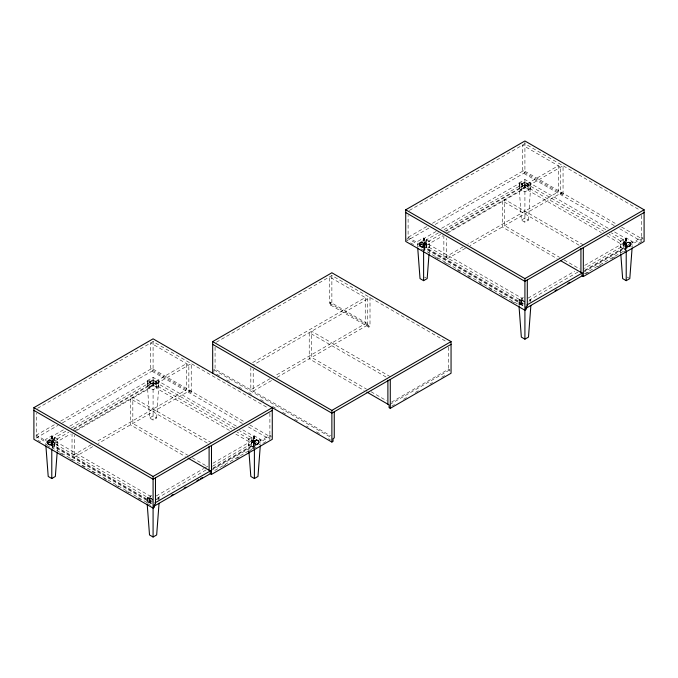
<?xml version="1.0" encoding="UTF-8"?>
<svg xmlns="http://www.w3.org/2000/svg" width="678" height="678" viewBox="0 0 678 678"><rect width="100%" height="100%" fill="white"/><g stroke="black" fill="none" stroke-linecap="round" stroke-linejoin="round"><path stroke-width="0.51" stroke-dasharray="3.39 2.54" d="M57.257 451.141L57.74 439.31L54.52 437.446L53.325 438.141L51.418 437.039L51.418 438.963L47.485 441.234L47.485 443.437L48.163 444.285M156.66 417.979L159.05 380.816L153.084 377.375L147.126 380.816L149.516 417.979L153.084 420.038L156.66 417.979L153.084 415.911L149.516 417.979M429.081 253.284L429.564 241.444L426.343 239.588L425.148 240.275L423.241 239.173L423.241 241.097L419.309 243.368L419.682 246.19M528.484 220.113L530.874 182.958L524.916 179.517L518.95 182.958L521.34 220.113L524.916 222.181L528.484 220.113L524.916 218.053L521.34 220.113M51.418 441.166L51.359 443.793L50.35 444.387M423.241 245.504L422.869 246.122M423.182 245.928L423.241 243.3M630.396 245.504L630.142 246.055M630.328 245.928L630.142 242.749M258.504 443.649L256.665 444.471M258.318 444.056L258.691 441.234L258.013 440.386M419.682 242.749L419.309 243.368L426.343 247.428A1.348 0.78 -60 0 1 425.386 249.08A1.348 0.78 -60 0 1 424.436 248.529L419.309 245.572L425.148 242.199L425.148 240.275M419.496 243.156L421.835 242.377M423.182 245.792L421.216 246.673M626.641 243.156L628.116 242.309M51.164 443.921L50.74 444.217L54.24 442.192M422.987 246.055L422.564 246.351L426.064 244.334M255.013 440.751L255.436 440.454L253.131 441.785M626.836 242.894L627.26 242.597L624.955 243.927M37.57 408.292L153.084 341.593L268.607 408.292M409.393 210.426L524.916 143.728L640.43 210.426M36.002 435.344L55.164 424.275M60.639 421.114L151.897 368.434L245.199 422.292M36.002 438.09L57.901 425.445M62.469 422.818L153.084 370.493L153.084 338.839M57.74 439.31L54.52 441.166L53.325 440.48L45.816 444.81L45.816 439.31L51.782 435.869L52.613 436.352L52.613 440.48A1.348 0.78 60 0 0 53.562 442.132A1.348 0.78 60 0 0 54.52 441.581L51.299 443.437L51.24 440.946M63.376 429.86L52.376 436.208L52.376 441.717L68.876 432.191M69.792 426.157L147.728 381.163L147.728 386.663L73.461 429.538M51.418 437.039L52.613 436.352M147.126 380.816L147.965 381.299L149.152 380.612L151.058 381.714L151.058 383.638A1.348 0.78 60 0 0 150.109 381.985A1.348 0.78 60 0 0 149.152 382.536L149.152 380.612M216.35 342.229L331.873 275.531L447.387 342.229M51.698 438.344L48.045 440.454L49.019 440.242M149.431 381.917L153.084 379.807L156.745 381.917M149.152 382.536L153.084 380.265L157.025 382.536L157.025 380.612L158.211 381.299L159.05 380.816M147.965 381.299L147.965 385.426A1.348 0.78 60 0 0 148.914 387.079A1.348 0.78 60 0 0 149.872 386.528L149.872 382.4L151.058 381.714M65.758 431.233L54.757 437.59L54.757 446.531L150.109 501.584L150.109 496.076L54.757 441.031M71.258 428.055L150.109 382.536L150.109 388.045L76.758 430.386M53.325 438.141L53.325 440.064L47.485 443.437L52.613 446.395A1.348 0.78 -60 0 0 53.562 446.946A1.348 0.78 -60 0 0 54.52 445.293L54.52 437.446M147.965 385.426L153.084 382.468L158.211 385.426A1.348 0.78 -60 0 1 157.262 387.079A1.348 0.78 -60 0 1 156.304 386.528L153.084 384.672L149.872 386.528M73.868 428.615L186.458 363.611L186.458 389.765L95.844 442.081M52.613 446.395L52.613 442.268L51.782 442.751L45.816 439.31M156.304 386.528L156.304 382.4L153.084 384.257L149.872 382.4M428.818 228.113L406.919 240.758L406.919 238.003L426.987 226.41M432.471 223.248L523.721 170.568L616.107 223.91M149.592 387.146L153.084 385.129L156.584 387.146M74.427 431.047L191.23 363.611L191.23 392.511L190.035 393.206L190.035 390.452L98.225 443.454M54.757 443.09L70.343 434.098M435.208 224.426L524.916 172.636L524.916 140.982M51.782 448.251L57.74 444.81L51.299 441.234M417.64 246.953L417.64 241.444L423.606 238.003L424.436 238.486L424.436 242.614A1.348 0.78 60 0 0 425.386 244.266A1.348 0.78 60 0 0 426.343 243.716L423.123 245.572L422.869 242.817M436.115 231.469L424.199 238.351L424.199 243.851L440.7 234.325M441.615 228.291L519.551 183.297L519.551 188.806L446.2 231.147M423.241 239.173L424.436 238.486M518.95 182.958L519.789 183.433L520.975 182.746L522.882 183.848L522.882 185.772A1.348 0.78 60 0 0 521.933 184.128A1.348 0.78 60 0 0 520.975 184.67L520.975 182.746M423.521 240.487L419.868 242.597L420.385 242.351M521.255 184.06L524.916 181.95L528.569 184.06M520.975 184.67L524.916 182.407L528.848 184.67L528.848 182.746L530.035 183.433L530.874 182.958M519.789 183.433L519.789 187.569A1.348 0.78 60 0 0 520.738 189.213A1.348 0.78 60 0 0 521.696 188.662L521.696 184.535L522.882 183.848M438.496 232.842L426.581 239.724L426.581 248.673L521.933 303.719L521.933 298.218L426.581 243.165M444.005 229.664L521.933 184.67L521.933 190.179L448.582 232.529M519.789 187.569L524.916 184.602L530.035 187.569A1.348 0.78 -60 0 1 529.086 189.213A1.348 0.78 -60 0 1 528.128 188.662L524.916 186.806L521.696 188.662M418.496 246.461L425.148 242.614L426.343 243.3L429.564 241.444M444.776 231.283L558.282 165.754L558.282 191.899L467.667 244.216M424.436 248.529L424.436 244.402L423.606 244.885L417.64 241.444M528.128 188.662L528.128 184.535L524.916 186.391L521.696 184.535M521.416 189.281L524.916 187.264L528.408 189.281M446.251 233.19L563.054 165.754L563.054 194.654L561.859 195.34L561.859 192.586L470.049 245.597M426.581 245.233L443.081 235.698M213.875 372.561L213.875 369.807L215.07 369.12L330.584 435.818M367.629 325.076L367.629 298.93L329.483 276.912L329.483 303.058L330.678 302.371L368.815 324.389L368.815 327.143L370.01 326.457L370.01 297.557L253.208 364.993M330.678 302.371L330.678 305.125L331.873 304.439L331.873 272.785M91.259 444.726L72.038 455.819L72.038 433.861M92.733 446.632L74.427 457.201L74.427 435.234M252.657 362.561L365.239 297.557L365.239 323.703L274.624 376.019M463.082 246.86L443.861 257.962L443.861 235.995M465.472 248.241L446.251 259.335L446.251 238.419M270.047 378.663L250.826 389.765L250.826 367.798M271.514 380.57L253.208 391.138L253.208 369.171M277.005 377.4L368.815 324.389M147.126 503.305L147.126 497.796L147.965 497.313L149.152 498.008L151.058 496.906L151.058 498.83L152.965 499.932M147.965 497.313L147.965 501.449A1.348 0.78 -60 0 0 148.914 502A1.348 0.78 -60 0 0 149.872 500.347L149.872 496.22L151.601 495.22M248.996 452.201L248.436 439.31L251.657 437.446L252.852 438.141L254.759 437.039L254.759 438.963L258.691 441.234L251.657 445.293A1.348 0.78 60 0 0 252.614 446.946A1.348 0.78 60 0 0 253.564 446.395L258.691 443.437L252.852 440.064L252.852 438.141M254.936 443.726L251.657 441.581A1.348 0.78 -60 0 0 252.614 442.132A1.348 0.78 -60 0 0 253.564 440.48L253.564 436.352L254.394 435.869L260.36 439.31L260.36 443.895M156.067 496.076L203.739 468.549M204.663 468.023L207.409 466.439M212.909 463.26L251.419 441.031M260.36 444.81L252.852 440.48L251.657 441.166L248.436 439.31M151.601 500.72L147.728 502.957L147.728 497.457L52.376 442.403L52.376 447.912L146.804 502.432M254.394 441.37L248.436 444.81L254.394 448.251L254.394 435.869M252.852 440.48L252.852 442.403L254.877 441.234L254.877 443.437M159.05 499.635L159.05 497.796L158.211 497.313L157.025 498.008L157.025 499.932A1.348 0.78 60 0 0 156.745 498.991M253.564 446.395L253.564 442.268L254.759 441.581M206.129 469.93L158.449 497.457L158.449 499.288M212.545 466.227L253.801 442.403L253.801 447.912L212.545 471.727M156.491 499.271L159.05 497.796M260.36 439.31L254.394 442.751L253.564 442.268M212.739 468.176L269.895 435.183L271.081 435.869L271.081 437.7M212.909 468.761L251.419 446.531L251.419 437.59L239.504 430.708M211.205 470.439L271.081 435.869M253.284 447.014L258.132 444.217L257.615 444.463M223.003 466.379L225.723 464.811M236.605 458.523L240.241 456.43M248.402 451.718L256.208 447.209M262.92 443.336L266.547 441.242M518.95 305.439L518.95 299.939L519.789 299.456L520.975 300.142L522.882 299.04L522.882 300.964L524.789 302.066M519.789 299.456L519.789 303.583A1.348 0.78 -60 0 0 520.738 304.134A1.348 0.78 -60 0 0 521.696 302.481L521.696 298.354L523.424 297.354M620.743 253.284L620.26 241.444L623.48 239.588L624.675 240.275L626.582 239.173L626.582 241.097L630.515 243.368L623.48 247.428A1.348 0.78 60 0 0 624.438 249.08A1.348 0.78 60 0 0 625.387 248.529L630.515 245.572L624.675 242.199L624.675 240.275M626.955 246.122L623.48 243.716A1.348 0.78 -60 0 0 624.438 244.266A1.348 0.78 -60 0 0 625.387 242.614L625.387 238.486L626.218 238.003L632.184 241.444L632.184 246.953M527.891 298.218L574.647 271.217M584.733 265.395L623.243 243.165M631.328 246.461L624.675 242.614L623.48 243.3L620.26 241.444M519.551 305.1L519.551 299.591L424.199 244.538L424.199 250.046L519.551 305.1L523.424 302.863M626.218 243.512L620.26 246.953L625.625 250.046L625.625 244.538L584.368 268.361M624.675 242.614L624.675 244.538L626.701 243.368L626.701 245.572M529.171 300.922L530.874 299.939L530.035 299.456L528.848 300.142L528.848 302.066M625.387 248.529L625.387 244.402L626.582 243.716M577.953 272.064L530.272 299.591L530.272 301.43M632.184 241.444L626.218 244.885L625.387 244.402M584.563 270.319L641.719 237.317L642.905 238.003L642.905 240.758M584.733 270.903L623.243 248.673L623.243 239.724L611.327 232.842M583.029 272.573L642.905 238.003M625.108 249.148L629.955 246.351L629.438 246.597M584.368 273.87L625.625 250.046M585.75 273.759L589.377 271.658M597.547 266.946L602.988 263.801M612.065 258.564L615.692 256.47M623.853 251.758L628.777 248.919M638.371 243.377L641.091 241.8M391.52 402.122L448.675 369.12L449.87 369.807L449.87 371.646M389.986 404.376L449.87 369.807M391.799 406.08L394.52 404.512M403.596 399.274L407.224 397.181M415.394 392.46L419.021 390.367M429.903 384.087L432.632 382.511M441.7 377.273L445.327 375.18M422.174 246.529L422.682 246.284M48.562 440.208L47.485 441.234L54.52 445.293M50.858 444.149L49.884 444.497M627.142 242.665L627.65 242.419M629.837 246.284L628.489 246.606M255.318 440.522L255.826 440.285M420.267 242.419L420.843 242.241M421.716 246.639L422.292 246.461M627.531 242.487L628.608 242.266M628.981 246.707L629.557 246.529M48.443 440.285L49.511 440.064M50.469 444.463L49.392 444.539M255.708 440.353L256.284 440.175M257.157 444.565L257.733 444.387M420.724 242.309L421.335 242.199M421.835 246.572L420.724 246.639M627.989 242.241L629.955 242.597L626.303 240.487M629.099 246.639L627.531 246.597L626.641 245.792M48.901 440.175L50.011 440.242M50.011 444.429L48.443 444.387M256.165 440.242L256.784 440.132M257.276 444.497L256.165 444.565M628.489 242.343L629.099 242.309M627.989 246.572L628.608 246.673M421.216 242.266L422.292 242.351M421.335 246.741L420.267 246.529M257.276 440.175L255.013 440.615L254.759 443.505A1.348 0.78 60 0 0 253.801 441.853A1.348 0.78 60 0 0 252.852 442.403M256.665 440.2L258.318 440.751M256.784 444.539L255.708 444.319M49.392 440.132L50.469 440.208M48.901 444.497L49.511 444.607M628.981 242.377L629.557 242.419M627.531 246.461L628.116 246.639M421.716 242.309L422.682 242.665M420.843 246.572L419.496 245.792M257.157 440.098L257.733 440.285M256.284 444.497L254.759 443.37M49.884 440.175L50.858 440.522M49.019 444.565L48.045 444.217L52.892 447.014M629.438 242.487L630.328 243.156M627.142 246.284L627.65 246.529M422.174 242.419L423.182 243.156M420.385 246.597L419.868 246.351L424.716 249.148M257.615 440.208L258.132 440.454L254.479 438.344M255.318 444.149L255.826 444.387M50.35 440.285L51.418 441.302M48.562 444.319L47.858 443.921M621.59 227.071L641.719 238.69L641.719 240.529M563.054 194.654L522.526 171.254L522.526 145.109L560.672 167.127L560.672 193.272M614.276 225.605L523.721 173.322L523.721 170.568M619.76 228.774L641.719 241.444M608.208 228.291L530.272 183.297L530.272 188.806L603.623 231.147M614.624 231.995L625.625 238.351L625.625 243.851L609.124 234.325M625.387 238.486L626.582 239.173M528.128 184.535L526.942 183.848L526.942 185.772A1.348 0.78 -60 0 1 527.891 184.128A1.348 0.78 -60 0 1 528.848 184.67M605.818 229.664L527.891 184.67L527.891 190.179L601.242 232.529M524.916 185.018L530.874 188.459L524.916 191.899L518.95 188.459M623.76 244.334L627.26 246.351L626.836 246.055M606.742 235.698L623.243 245.233M583.317 244.885L504.652 199.468L504.652 225.621L559.528 257.301M579.097 245.207L502.262 200.849L502.262 226.994L557.146 258.682M627.116 277.056L628.904 278.09M564.104 259.945L579.656 268.92M521.696 298.354L522.882 299.04M424.869 243.927L422.564 242.597L422.987 242.894M522.602 300.354L524.916 301.685M423.606 243.512L429.564 246.953L423.606 250.394L423.606 238.003M423.123 243.368L425.148 244.538L425.148 242.614M423.241 243.716L424.436 244.402M518.95 299.939L524.916 303.38M520.975 300.142L520.975 302.066L524.789 304.269M523.628 304.015L408.105 237.317L408.105 215.35M406.919 238.003L525.187 306.286M519.789 303.583L524.789 306.473M520.068 304.202L524.916 306.998M410.58 242.877L414.25 244.995M421.046 248.919L426.165 251.869M435.268 257.132L438.013 258.708M444.505 262.462L448.175 264.573M457.226 269.802L460.091 271.454M467.43 275.692L470.176 277.277M479.346 282.573L483.016 284.692M489.431 288.396L492.177 289.981M501.347 295.277L505.017 297.396M511.432 301.1L514.187 302.685M424.496 277.056L426.284 278.09M329.483 303.058L370.01 326.457M330.678 305.125L368.815 327.143M390.274 376.688L311.609 331.271L311.609 357.425L366.493 389.104M386.062 377.01L309.227 332.652L309.227 358.798L364.103 390.486M371.061 391.748L386.613 400.723M213.875 369.807L330.313 437.03M216.621 374.146L220.291 376.265M226.706 379.968L229.461 381.561M238.631 386.85L242.292 388.969M248.716 392.672L251.462 394.265M260.632 399.554L264.301 401.673M272.548 406.436L276.217 408.554M282.633 412.258L286.302 414.377M294.557 419.14L298.218 421.258M306.473 426.021L308.304 427.081M316.558 431.844L320.228 433.962M328.474 438.725L330.313 439.785M249.767 424.937L269.895 436.556L269.895 439.31L247.021 426.106M191.23 392.511L150.702 369.12L150.702 342.966L188.848 364.993L188.848 391.138M242.453 423.462L151.897 371.18L151.897 368.434M236.385 426.157L158.449 381.163L158.449 386.663L231.8 429.013M242.8 429.86L253.801 436.208L253.801 441.717L237.3 432.191M253.564 436.352L254.759 437.039M156.304 382.4L155.118 381.714L155.118 383.638A1.348 0.78 -60 0 1 156.067 381.985A1.348 0.78 -60 0 1 157.025 382.536M234.919 428.055L156.067 382.536L156.067 388.045L229.418 430.386M153.084 382.884L159.05 386.324L153.084 389.765L147.126 386.324M251.936 442.192L255.436 444.217L255.013 443.921M235.834 434.098L251.419 443.09M211.494 442.751L132.829 397.333L132.829 423.479L187.704 455.167M207.273 443.065L130.439 398.706L130.439 424.86L185.323 456.54M192.281 457.811L207.832 466.786M149.872 496.22L151.058 496.906M53.045 441.785L50.74 440.454L51.164 440.751M150.779 498.211L153.084 499.542M51.418 441.581L52.613 442.268M147.126 497.796L153.084 501.237M149.152 498.008L149.152 499.932L152.965 502.135M151.804 501.873L36.281 435.183L36.281 413.216M36.01 436.395L153.364 504.152M147.965 501.449L152.965 504.339M148.245 502.059L153.084 504.864M37.832 440.2L40.595 441.793M47.011 445.497L50.926 447.76M59.791 452.879L63.512 455.031M69.936 458.735L72.682 460.32M81.852 465.616L85.521 467.735M91.937 471.439L96.378 473.998M103.853 478.321L107.522 480.439M115.777 485.202L119.438 487.321M125.862 491.025L129.523 493.143M137.778 497.906L141.448 500.025M147.863 503.729L150.609 505.313M641.719 215.35L641.719 237.317M630.396 243.3L630.396 245.639M626.582 243.3L626.582 245.639A1.348 0.78 60 0 0 625.625 243.987A1.348 0.78 60 0 0 624.675 244.538M626.218 238.003L626.218 250.394M623.48 239.588L623.48 247.428M530.035 183.433L530.035 187.569M530.035 299.456L530.035 301.515M525.035 182.018L525.035 187.331M524.916 179.517L524.916 222.181M524.789 182.018L524.789 187.331M448.675 347.153L448.675 369.12M426.343 239.588L426.343 247.428M419.428 243.3L419.428 245.639M269.895 413.216L269.895 435.183M258.572 441.166L258.572 443.505M251.657 437.446L251.657 445.293M215.07 347.153L215.07 369.12M158.211 381.299L158.211 385.426M158.211 497.313L158.211 499.381M153.211 379.883L153.211 385.197M153.084 377.375L153.084 420.038M152.965 379.883L152.965 385.197M53.325 440.48L53.325 442.403A1.348 0.78 -60 0 0 52.376 441.853A1.348 0.78 -60 0 0 51.418 443.505M51.782 435.869L51.782 447.565M47.604 441.166L47.604 443.505M423.241 241.097A1.348 0.78 60 0 1 424.199 240.554A1.348 0.78 60 0 1 425.148 242.199M520.975 302.066A1.348 0.78 -60 0 1 521.933 300.413A1.348 0.78 -60 0 1 522.882 300.964M423.241 245.639A1.348 0.78 -60 0 1 424.199 243.987A1.348 0.78 -60 0 1 425.148 244.538M624.675 242.199A1.348 0.78 -60 0 1 625.625 240.554A1.348 0.78 -60 0 1 626.582 241.097M51.418 438.963A1.348 0.78 60 0 1 52.376 438.412A1.348 0.78 60 0 1 53.325 440.064M149.152 499.932A1.348 0.78 -60 0 1 150.109 498.279A1.348 0.78 -60 0 1 151.058 498.83M252.852 440.064A1.348 0.78 -60 0 1 253.801 438.412A1.348 0.78 -60 0 1 254.759 438.963"/><path stroke-width="1.02" d="M57.181 452.201L55.35 476.465L51.782 478.532L48.206 476.465L45.901 445.87M159.05 503.305L156.66 534.959L153.084 537.018L149.516 534.959L147.211 504.356M260.276 445.87L257.971 476.465L254.394 478.532L250.826 476.465L248.996 452.201M429.005 254.335L427.174 278.607L423.606 280.667L420.029 278.607L417.724 248.004M530.874 305.439L528.484 337.093L524.916 339.161L521.34 337.093L519.034 306.498M632.099 248.004L629.794 278.607L626.218 280.667L622.65 278.607L620.819 254.335M155.474 477.846L155.474 503.991L154.279 504.678L154.279 507.432L153.084 508.119L33.9 439.31L33.9 407.656L153.084 338.839L331.873 442.064L333.059 441.37L333.059 438.624L334.254 437.929L334.254 411.783M527.298 279.98L527.298 306.125L526.103 306.82L526.103 309.566L524.916 310.261L405.724 241.444L405.724 209.79L524.916 140.982L644.1 209.79L644.1 241.444L583.317 276.539L582.122 275.853L582.122 273.098L560.808 260.793M212.68 373.247L212.68 341.593L331.873 272.785L451.056 341.593L451.056 373.247L390.274 408.342L389.079 407.656L389.079 404.902L366.849 392.07M33.9 407.656L153.084 476.465L272.276 407.656L272.276 439.31L211.494 474.405L210.299 473.71L210.299 470.964L188.069 458.125M272.276 410.402L153.084 479.219L33.9 410.402M405.724 209.79L524.916 278.607L644.1 209.79M644.1 212.545L524.916 281.353L405.724 212.545M154.915 502.94L210.578 470.803M171.288 495.55L173.119 494.491M184.119 488.135L185.958 487.084M196.959 480.727L198.79 479.668M200.629 478.609L202.459 477.549M153.94 506.254L210.578 473.549M212.68 341.593L331.873 410.41L451.056 341.593M451.056 344.348L331.873 413.156L212.68 344.348M526.738 305.075L582.402 272.937M555.028 290.803L556.867 289.743M567.867 283.396L569.698 282.336M525.764 308.388L582.402 275.692M626.218 251.436L626.218 280.667M583.317 247.639L583.317 276.539M580.927 248.351L580.927 272.412M524.916 278.607L524.916 339.161M423.606 251.436L423.606 280.667M390.274 379.443L390.274 408.342M387.892 380.155L387.892 404.215M331.873 410.41L331.873 442.064M254.394 449.294L254.394 478.532M211.494 445.497L211.494 474.405M209.104 446.217L209.104 470.269M153.084 476.465L153.084 537.018M51.782 449.294L51.782 478.532"/></g></svg>
